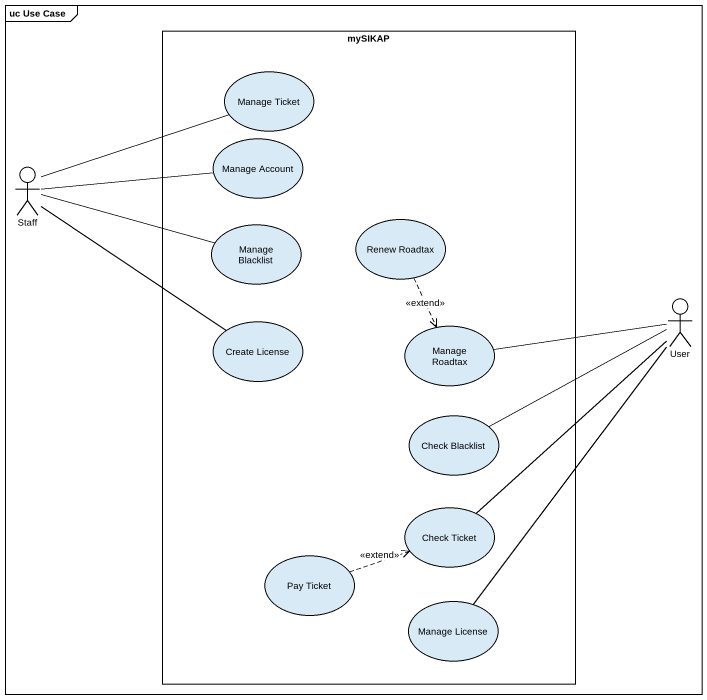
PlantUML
@startuml
mainframe uc Use Case
rectangle mySIKAP {
  usecase "Manage Ticket" as Manage_Ticket
  usecase "Manage Account" as Manage_Account
  usecase "Manage Blacklist" as Manage_Blacklist
  usecase "Renew Roadtax" as Renew_Roadtax
  usecase "Create License" as Create_License
  usecase "Manage Roadtax" as Manage_Roadtax
  usecase "Check Blacklist" as Check_Blacklist
  usecase "Check Ticket" as Check_Ticket
  usecase "Pay Ticket" as Pay_Ticket
  usecase "Manage License" as Manage_License
}
actor Staff
actor User
Staff -right- Manage_Ticket
Staff -right- Manage_Account
Staff -right- Manage_Blacklist
Staff -- Create_License
Renew_Roadtax ..> Manage_Roadtax : <<extend>>
User -left- Manage_Roadtax
User -left- Check_Blacklist
User -- Check_Ticket
User -- Manage_License
Pay_Ticket .right.> Check_Ticket : <<extend>>
@enduml
